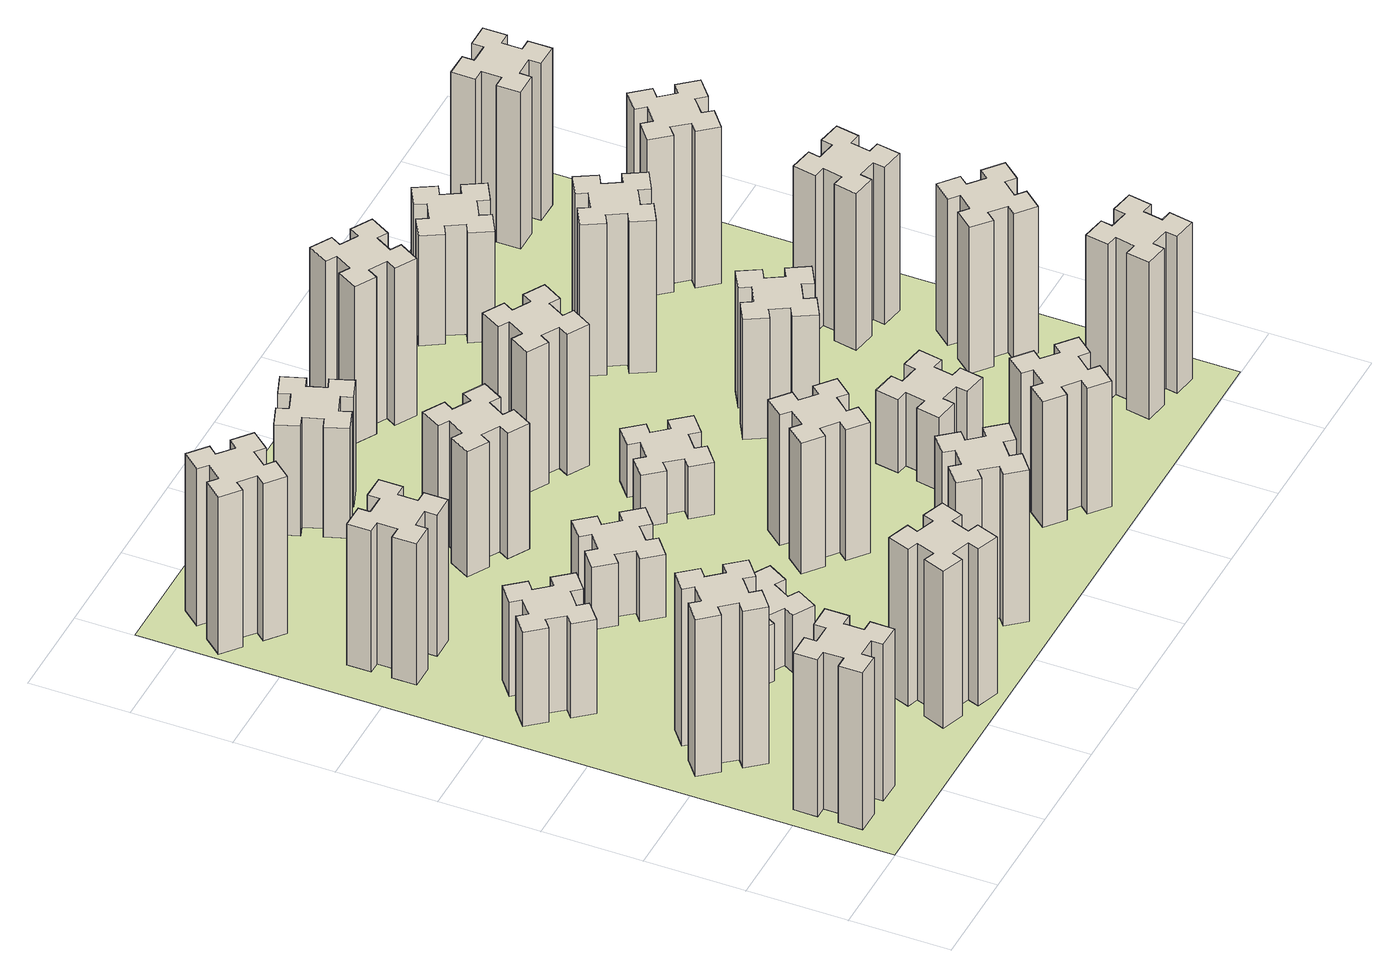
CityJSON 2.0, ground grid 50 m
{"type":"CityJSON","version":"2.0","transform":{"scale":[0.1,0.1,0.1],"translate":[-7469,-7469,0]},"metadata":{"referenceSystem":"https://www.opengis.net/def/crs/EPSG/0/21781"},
"CityObjects":{
"building1":{"type":"Building","attributes":{"class":"1000","function":"1000","usage":"1000","yearOfConstruction":2016,"roofType":"1000","measuredHeight":90,"storeysAboveGround":30,"storeysBelowGround":0},"geometry":[{"type":"Solid","lod":"1","boundaries":[[[[0,1,2,3,4,5,6,7,8,9,10,11,12,13,14,15,16,17,18,19]],[[17,16,20,21]],[[16,15,22,20]],[[15,14,23,22]],[[14,13,24,23]],[[13,12,25,24]],[[12,11,26,25]],[[11,10,27,26]],[[10,9,28,27]],[[9,8,29,28]],[[8,7,30,29]],[[7,6,31,30]],[[6,5,32,31]],[[5,4,33,32]],[[4,3,34,33]],[[3,2,35,34]],[[2,1,36,35]],[[1,0,37,36]],[[0,19,38,37]],[[19,18,39,38]],[[18,17,21,39]],[[24,25,26,27,28,29,30,31,32,33,34,35,36,37,38,39,21,20,22,23]]]]}]},
"building2":{"type":"Building","attributes":{"class":"1000","function":"1000","usage":"1000","yearOfConstruction":2016,"roofType":"1000","measuredHeight":90,"storeysAboveGround":30,"storeysBelowGround":0},"geometry":[{"type":"Solid","lod":"1","boundaries":[[[[40,41,42,43,44,45,46,47,48,49,50,51,52,53,54,55,56,57,58,59]],[[57,56,60,61]],[[56,55,62,60]],[[55,54,63,62]],[[54,53,64,63]],[[53,52,65,64]],[[52,51,66,65]],[[51,50,67,66]],[[50,49,68,67]],[[49,48,69,68]],[[48,47,70,69]],[[47,46,71,70]],[[46,45,72,71]],[[45,44,73,72]],[[44,43,74,73]],[[43,42,75,74]],[[42,41,76,75]],[[41,40,77,76]],[[40,59,78,77]],[[59,58,79,78]],[[58,57,61,79]],[[64,65,66,67,68,69,70,71,72,73,74,75,76,77,78,79,61,60,62,63]]]]}]},
"building3":{"type":"Building","attributes":{"class":"1000","function":"1000","usage":"1000","yearOfConstruction":2016,"roofType":"1000","measuredHeight":54,"storeysAboveGround":30,"storeysBelowGround":0},"geometry":[{"type":"Solid","lod":"1","boundaries":[[[[80,81,82,83,84,85,86,87,88,89,90,91,92,93,94,95,96,97,98,99]],[[97,96,100,101]],[[96,95,102,100]],[[95,94,103,102]],[[94,93,104,103]],[[93,92,105,104]],[[92,91,106,105]],[[91,90,107,106]],[[90,89,108,107]],[[89,88,109,108]],[[88,87,110,109]],[[87,86,111,110]],[[86,85,112,111]],[[85,84,113,112]],[[84,83,114,113]],[[83,82,115,114]],[[82,81,116,115]],[[81,80,117,116]],[[80,99,118,117]],[[99,98,119,118]],[[98,97,101,119]],[[104,105,106,107,108,109,110,111,112,113,114,115,116,117,118,119,101,100,102,103]]]]}]},
"building4":{"type":"Building","attributes":{"class":"1000","function":"1000","usage":"1000","yearOfConstruction":2016,"roofType":"1000","measuredHeight":81,"storeysAboveGround":30,"storeysBelowGround":0},"geometry":[{"type":"Solid","lod":"1","boundaries":[[[[120,121,122,123,124,125,126,127,128,129,130,131,132,133,134,135,136,137,138,139]],[[137,136,140,141]],[[136,135,142,140]],[[135,134,143,142]],[[134,133,144,143]],[[133,132,145,144]],[[132,131,146,145]],[[131,130,147,146]],[[130,129,148,147]],[[129,128,149,148]],[[128,127,150,149]],[[127,126,151,150]],[[126,125,152,151]],[[125,124,153,152]],[[124,123,154,153]],[[123,122,155,154]],[[122,121,156,155]],[[121,120,157,156]],[[120,139,158,157]],[[139,138,159,158]],[[138,137,141,159]],[[144,145,146,147,148,149,150,151,152,153,154,155,156,157,158,159,141,140,142,143]]]]}]},
"building5":{"type":"Building","attributes":{"class":"1000","function":"1000","usage":"1000","yearOfConstruction":2016,"roofType":"1000","measuredHeight":90,"storeysAboveGround":30,"storeysBelowGround":0},"geometry":[{"type":"Solid","lod":"1","boundaries":[[[[160,161,162,163,164,165,166,167,168,169,170,171,172,173,174,175,176,177,178,179]],[[177,176,180,181]],[[176,175,182,180]],[[175,174,183,182]],[[174,173,184,183]],[[173,172,185,184]],[[172,171,186,185]],[[171,170,187,186]],[[170,169,188,187]],[[169,168,189,188]],[[168,167,190,189]],[[167,166,191,190]],[[166,165,192,191]],[[165,164,193,192]],[[164,163,194,193]],[[163,162,195,194]],[[162,161,196,195]],[[161,160,197,196]],[[160,179,198,197]],[[179,178,199,198]],[[178,177,181,199]],[[184,185,186,187,188,189,190,191,192,193,194,195,196,197,198,199,181,180,182,183]]]]}]},
"building6":{"type":"Building","attributes":{"class":"1000","function":"1000","usage":"1000","yearOfConstruction":2016,"roofType":"1000","measuredHeight":90,"storeysAboveGround":30,"storeysBelowGround":0},"geometry":[{"type":"Solid","lod":"1","boundaries":[[[[200,201,202,203,204,205,206,207,208,209,210,211,212,213,214,215,216,217,218,219]],[[217,216,220,221]],[[216,215,222,220]],[[215,214,223,222]],[[214,213,224,223]],[[213,212,225,224]],[[212,211,226,225]],[[211,210,227,226]],[[210,209,228,227]],[[209,208,229,228]],[[208,207,230,229]],[[207,206,231,230]],[[206,205,232,231]],[[205,204,233,232]],[[204,203,234,233]],[[203,202,235,234]],[[202,201,236,235]],[[201,200,237,236]],[[200,219,238,237]],[[219,218,239,238]],[[218,217,221,239]],[[224,225,226,227,228,229,230,231,232,233,234,235,236,237,238,239,221,220,222,223]]]]}]},
"building7":{"type":"Building","attributes":{"class":"1000","function":"1000","usage":"1000","yearOfConstruction":2016,"roofType":"1000","measuredHeight":33,"storeysAboveGround":30,"storeysBelowGround":0},"geometry":[{"type":"Solid","lod":"1","boundaries":[[[[240,241,242,243,244,245,246,247,248,249,250,251,252,253,254,255,256,257,258,259]],[[257,256,260,261]],[[256,255,262,260]],[[255,254,263,262]],[[254,253,264,263]],[[253,252,265,264]],[[252,251,266,265]],[[251,250,267,266]],[[250,249,268,267]],[[249,248,269,268]],[[248,247,270,269]],[[247,246,271,270]],[[246,245,272,271]],[[245,244,273,272]],[[244,243,274,273]],[[243,242,275,274]],[[242,241,276,275]],[[241,240,277,276]],[[240,259,278,277]],[[259,258,279,278]],[[258,257,261,279]],[[264,265,266,267,268,269,270,271,272,273,274,275,276,277,278,279,261,260,262,263]]]]}]},
"building8":{"type":"Building","attributes":{"class":"1000","function":"1000","usage":"1000","yearOfConstruction":2016,"roofType":"1000","measuredHeight":36,"storeysAboveGround":30,"storeysBelowGround":0},"geometry":[{"type":"Solid","lod":"1","boundaries":[[[[280,281,282,283,284,285,286,287,288,289,290,291,292,293,294,295,296,297,298,299]],[[297,296,300,301]],[[296,295,302,300]],[[295,294,303,302]],[[294,293,304,303]],[[293,292,305,304]],[[292,291,306,305]],[[291,290,307,306]],[[290,289,308,307]],[[289,288,309,308]],[[288,287,310,309]],[[287,286,311,310]],[[286,285,312,311]],[[285,284,313,312]],[[284,283,314,313]],[[283,282,315,314]],[[282,281,316,315]],[[281,280,317,316]],[[280,299,318,317]],[[299,298,319,318]],[[298,297,301,319]],[[304,305,306,307,308,309,310,311,312,313,314,315,316,317,318,319,301,300,302,303]]]]}]},
"building9":{"type":"Building","attributes":{"class":"1000","function":"1000","usage":"1000","yearOfConstruction":2016,"roofType":"1000","measuredHeight":87,"storeysAboveGround":30,"storeysBelowGround":0},"geometry":[{"type":"Solid","lod":"1","boundaries":[[[[320,321,322,323,324,325,326,327,328,329,330,331,332,333,334,335,336,337,338,339]],[[337,336,340,341]],[[336,335,342,340]],[[335,334,343,342]],[[334,333,344,343]],[[333,332,345,344]],[[332,331,346,345]],[[331,330,347,346]],[[330,329,348,347]],[[329,328,349,348]],[[328,327,350,349]],[[327,326,351,350]],[[326,325,352,351]],[[325,324,353,352]],[[324,323,354,353]],[[323,322,355,354]],[[322,321,356,355]],[[321,320,357,356]],[[320,339,358,357]],[[339,338,359,358]],[[338,337,341,359]],[[344,345,346,347,348,349,350,351,352,353,354,355,356,357,358,359,341,340,342,343]]]]}]},
"building10":{"type":"Building","attributes":{"class":"1000","function":"1000","usage":"1000","yearOfConstruction":2016,"roofType":"1000","measuredHeight":72,"storeysAboveGround":30,"storeysBelowGround":0},"geometry":[{"type":"Solid","lod":"1","boundaries":[[[[360,361,362,363,364,365,366,367,368,369,370,371,372,373,374,375,376,377,378,379]],[[377,376,380,381]],[[376,375,382,380]],[[375,374,383,382]],[[374,373,384,383]],[[373,372,385,384]],[[372,371,386,385]],[[371,370,387,386]],[[370,369,388,387]],[[369,368,389,388]],[[368,367,390,389]],[[367,366,391,390]],[[366,365,392,391]],[[365,364,393,392]],[[364,363,394,393]],[[363,362,395,394]],[[362,361,396,395]],[[361,360,397,396]],[[360,379,398,397]],[[379,378,399,398]],[[378,377,381,399]],[[384,385,386,387,388,389,390,391,392,393,394,395,396,397,398,399,381,380,382,383]]]]}]},
"building11":{"type":"Building","attributes":{"class":"1000","function":"1000","usage":"1000","yearOfConstruction":2016,"roofType":"1000","measuredHeight":63,"storeysAboveGround":30,"storeysBelowGround":0},"geometry":[{"type":"Solid","lod":"1","boundaries":[[[[400,401,402,403,404,405,406,407,408,409,410,411,412,413,414,415,416,417,418,419]],[[417,416,420,421]],[[416,415,422,420]],[[415,414,423,422]],[[414,413,424,423]],[[413,412,425,424]],[[412,411,426,425]],[[411,410,427,426]],[[410,409,428,427]],[[409,408,429,428]],[[408,407,430,429]],[[407,406,431,430]],[[406,405,432,431]],[[405,404,433,432]],[[404,403,434,433]],[[403,402,435,434]],[[402,401,436,435]],[[401,400,437,436]],[[400,419,438,437]],[[419,418,439,438]],[[418,417,421,439]],[[424,425,426,427,428,429,430,431,432,433,434,435,436,437,438,439,421,420,422,423]]]]}]},
"building12":{"type":"Building","attributes":{"class":"1000","function":"1000","usage":"1000","yearOfConstruction":2016,"roofType":"1000","measuredHeight":75,"storeysAboveGround":30,"storeysBelowGround":0},"geometry":[{"type":"Solid","lod":"1","boundaries":[[[[440,441,442,443,444,445,446,447,448,449,450,451,452,453,454,455,456,457,458,459]],[[457,456,460,461]],[[456,455,462,460]],[[455,454,463,462]],[[454,453,464,463]],[[453,452,465,464]],[[452,451,466,465]],[[451,450,467,466]],[[450,449,468,467]],[[449,448,469,468]],[[448,447,470,469]],[[447,446,471,470]],[[446,445,472,471]],[[445,444,473,472]],[[444,443,474,473]],[[443,442,475,474]],[[442,441,476,475]],[[441,440,477,476]],[[440,459,478,477]],[[459,458,479,478]],[[458,457,461,479]],[[464,465,466,467,468,469,470,471,472,473,474,475,476,477,478,479,461,460,462,463]]]]}]},
"building13":{"type":"Building","attributes":{"class":"1000","function":"1000","usage":"1000","yearOfConstruction":2016,"roofType":"1000","measuredHeight":30,"storeysAboveGround":30,"storeysBelowGround":0},"geometry":[{"type":"Solid","lod":"1","boundaries":[[[[480,481,482,483,484,485,486,487,488,489,490,491,492,493,494,495,496,497,498,499]],[[497,496,500,501]],[[496,495,502,500]],[[495,494,503,502]],[[494,493,504,503]],[[493,492,505,504]],[[492,491,506,505]],[[491,490,507,506]],[[490,489,508,507]],[[489,488,509,508]],[[488,487,510,509]],[[487,486,511,510]],[[486,485,512,511]],[[485,484,513,512]],[[484,483,514,513]],[[483,482,515,514]],[[482,481,516,515]],[[481,480,517,516]],[[480,499,518,517]],[[499,498,519,518]],[[498,497,501,519]],[[504,505,506,507,508,509,510,511,512,513,514,515,516,517,518,519,501,500,502,503]]]]}]},
"building14":{"type":"Building","attributes":{"class":"1000","function":"1000","usage":"1000","yearOfConstruction":2016,"roofType":"1000","measuredHeight":81,"storeysAboveGround":30,"storeysBelowGround":0},"geometry":[{"type":"Solid","lod":"1","boundaries":[[[[520,521,522,523,524,525,526,527,528,529,530,531,532,533,534,535,536,537,538,539]],[[537,536,540,541]],[[536,535,542,540]],[[535,534,543,542]],[[534,533,544,543]],[[533,532,545,544]],[[532,531,546,545]],[[531,530,547,546]],[[530,529,548,547]],[[529,528,549,548]],[[528,527,550,549]],[[527,526,551,550]],[[526,525,552,551]],[[525,524,553,552]],[[524,523,554,553]],[[523,522,555,554]],[[522,521,556,555]],[[521,520,557,556]],[[520,539,558,557]],[[539,538,559,558]],[[538,537,541,559]],[[544,545,546,547,548,549,550,551,552,553,554,555,556,557,558,559,541,540,542,543]]]]}]},
"building15":{"type":"Building","attributes":{"class":"1000","function":"1000","usage":"1000","yearOfConstruction":2016,"roofType":"1000","measuredHeight":72,"storeysAboveGround":30,"storeysBelowGround":0},"geometry":[{"type":"Solid","lod":"1","boundaries":[[[[560,561,562,563,564,565,566,567,568,569,570,571,572,573,574,575,576,577,578,579]],[[577,576,580,581]],[[576,575,582,580]],[[575,574,583,582]],[[574,573,584,583]],[[573,572,585,584]],[[572,571,586,585]],[[571,570,587,586]],[[570,569,588,587]],[[569,568,589,588]],[[568,567,590,589]],[[567,566,591,590]],[[566,565,592,591]],[[565,564,593,592]],[[564,563,594,593]],[[563,562,595,594]],[[562,561,596,595]],[[561,560,597,596]],[[560,579,598,597]],[[579,578,599,598]],[[578,577,581,599]],[[584,585,586,587,588,589,590,591,592,593,594,595,596,597,598,599,581,580,582,583]]]]}]},
"building16":{"type":"Building","attributes":{"class":"1000","function":"1000","usage":"1000","yearOfConstruction":2016,"roofType":"1000","measuredHeight":90,"storeysAboveGround":30,"storeysBelowGround":0},"geometry":[{"type":"Solid","lod":"1","boundaries":[[[[600,601,602,603,604,605,606,607,608,609,610,611,612,613,614,615,616,617,618,619]],[[617,616,620,621]],[[616,615,622,620]],[[615,614,623,622]],[[614,613,624,623]],[[613,612,625,624]],[[612,611,626,625]],[[611,610,627,626]],[[610,609,628,627]],[[609,608,629,628]],[[608,607,630,629]],[[607,606,631,630]],[[606,605,632,631]],[[605,604,633,632]],[[604,603,634,633]],[[603,602,635,634]],[[602,601,636,635]],[[601,600,637,636]],[[600,619,638,637]],[[619,618,639,638]],[[618,617,621,639]],[[624,625,626,627,628,629,630,631,632,633,634,635,636,637,638,639,621,620,622,623]]]]}]},
"building17":{"type":"Building","attributes":{"class":"1000","function":"1000","usage":"1000","yearOfConstruction":2016,"roofType":"1000","measuredHeight":42,"storeysAboveGround":30,"storeysBelowGround":0},"geometry":[{"type":"Solid","lod":"1","boundaries":[[[[640,641,642,643,644,645,646,647,648,649,650,651,652,653,654,655,656,657,658,659]],[[657,656,660,661]],[[656,655,662,660]],[[655,654,663,662]],[[654,653,664,663]],[[653,652,665,664]],[[652,651,666,665]],[[651,650,667,666]],[[650,649,668,667]],[[649,648,669,668]],[[648,647,670,669]],[[647,646,671,670]],[[646,645,672,671]],[[645,644,673,672]],[[644,643,674,673]],[[643,642,675,674]],[[642,641,676,675]],[[641,640,677,676]],[[640,659,678,677]],[[659,658,679,678]],[[658,657,661,679]],[[664,665,666,667,668,669,670,671,672,673,674,675,676,677,678,679,661,660,662,663]]]]}]},
"building18":{"type":"Building","attributes":{"class":"1000","function":"1000","usage":"1000","yearOfConstruction":2016,"roofType":"1000","measuredHeight":69,"storeysAboveGround":30,"storeysBelowGround":0},"geometry":[{"type":"Solid","lod":"1","boundaries":[[[[680,681,682,683,684,685,686,687,688,689,690,691,692,693,694,695,696,697,698,699]],[[697,696,700,701]],[[696,695,702,700]],[[695,694,703,702]],[[694,693,704,703]],[[693,692,705,704]],[[692,691,706,705]],[[691,690,707,706]],[[690,689,708,707]],[[689,688,709,708]],[[688,687,710,709]],[[687,686,711,710]],[[686,685,712,711]],[[685,684,713,712]],[[684,683,714,713]],[[683,682,715,714]],[[682,681,716,715]],[[681,680,717,716]],[[680,699,718,717]],[[699,698,719,718]],[[698,697,701,719]],[[704,705,706,707,708,709,710,711,712,713,714,715,716,717,718,719,701,700,702,703]]]]}]},
"building19":{"type":"Building","attributes":{"class":"1000","function":"1000","usage":"1000","yearOfConstruction":2016,"roofType":"1000","measuredHeight":87,"storeysAboveGround":30,"storeysBelowGround":0},"geometry":[{"type":"Solid","lod":"1","boundaries":[[[[720,721,722,723,724,725,726,727,728,729,730,731,732,733,734,735,736,737,738,739]],[[737,736,740,741]],[[736,735,742,740]],[[735,734,743,742]],[[734,733,744,743]],[[733,732,745,744]],[[732,731,746,745]],[[731,730,747,746]],[[730,729,748,747]],[[729,728,749,748]],[[728,727,750,749]],[[727,726,751,750]],[[726,725,752,751]],[[725,724,753,752]],[[724,723,754,753]],[[723,722,755,754]],[[722,721,756,755]],[[721,720,757,756]],[[720,739,758,757]],[[739,738,759,758]],[[738,737,741,759]],[[744,745,746,747,748,749,750,751,752,753,754,755,756,757,758,759,741,740,742,743]]]]}]},
"building20":{"type":"Building","attributes":{"class":"1000","function":"1000","usage":"1000","yearOfConstruction":2016,"roofType":"1000","measuredHeight":90,"storeysAboveGround":30,"storeysBelowGround":0},"geometry":[{"type":"Solid","lod":"1","boundaries":[[[[760,761,762,763,764,765,766,767,768,769,770,771,772,773,774,775,776,777,778,779]],[[777,776,780,781]],[[776,775,782,780]],[[775,774,783,782]],[[774,773,784,783]],[[773,772,785,784]],[[772,771,786,785]],[[771,770,787,786]],[[770,769,788,787]],[[769,768,789,788]],[[768,767,790,789]],[[767,766,791,790]],[[766,765,792,791]],[[765,764,793,792]],[[764,763,794,793]],[[763,762,795,794]],[[762,761,796,795]],[[761,760,797,796]],[[760,779,798,797]],[[779,778,799,798]],[[778,777,781,799]],[[784,785,786,787,788,789,790,791,792,793,794,795,796,797,798,799,781,780,782,783]]]]}]},
"building21":{"type":"Building","attributes":{"class":"1000","function":"1000","usage":"1000","yearOfConstruction":2016,"roofType":"1000","measuredHeight":63,"storeysAboveGround":30,"storeysBelowGround":0},"geometry":[{"type":"Solid","lod":"1","boundaries":[[[[800,801,802,803,804,805,806,807,808,809,810,811,812,813,814,815,816,817,818,819]],[[817,816,820,821]],[[816,815,822,820]],[[815,814,823,822]],[[814,813,824,823]],[[813,812,825,824]],[[812,811,826,825]],[[811,810,827,826]],[[810,809,828,827]],[[809,808,829,828]],[[808,807,830,829]],[[807,806,831,830]],[[806,805,832,831]],[[805,804,833,832]],[[804,803,834,833]],[[803,802,835,834]],[[802,801,836,835]],[[801,800,837,836]],[[800,819,838,837]],[[819,818,839,838]],[[818,817,821,839]],[[824,825,826,827,828,829,830,831,832,833,834,835,836,837,838,839,821,820,822,823]]]]}]},
"building22":{"type":"Building","attributes":{"class":"1000","function":"1000","usage":"1000","yearOfConstruction":2016,"roofType":"1000","measuredHeight":84,"storeysAboveGround":30,"storeysBelowGround":0},"geometry":[{"type":"Solid","lod":"1","boundaries":[[[[840,841,842,843,844,845,846,847,848,849,850,851,852,853,854,855,856,857,858,859]],[[857,856,860,861]],[[856,855,862,860]],[[855,854,863,862]],[[854,853,864,863]],[[853,852,865,864]],[[852,851,866,865]],[[851,850,867,866]],[[850,849,868,867]],[[849,848,869,868]],[[848,847,870,869]],[[847,846,871,870]],[[846,845,872,871]],[[845,844,873,872]],[[844,843,874,873]],[[843,842,875,874]],[[842,841,876,875]],[[841,840,877,876]],[[840,859,878,877]],[[859,858,879,878]],[[858,857,861,879]],[[864,865,866,867,868,869,870,871,872,873,874,875,876,877,878,879,861,860,862,863]]]]}]},
"building23":{"type":"Building","attributes":{"class":"1000","function":"1000","usage":"1000","yearOfConstruction":2016,"roofType":"1000","measuredHeight":90,"storeysAboveGround":30,"storeysBelowGround":0},"geometry":[{"type":"Solid","lod":"1","boundaries":[[[[880,881,882,883,884,885,886,887,888,889,890,891,892,893,894,895,896,897,898,899]],[[897,896,900,901]],[[896,895,902,900]],[[895,894,903,902]],[[894,893,904,903]],[[893,892,905,904]],[[892,891,906,905]],[[891,890,907,906]],[[890,889,908,907]],[[889,888,909,908]],[[888,887,910,909]],[[887,886,911,910]],[[886,885,912,911]],[[885,884,913,912]],[[884,883,914,913]],[[883,882,915,914]],[[882,881,916,915]],[[881,880,917,916]],[[880,899,918,917]],[[899,898,919,918]],[[898,897,901,919]],[[904,905,906,907,908,909,910,911,912,913,914,915,916,917,918,919,901,900,902,903]]]]}]},
"building24":{"type":"Building","attributes":{"class":"1000","function":"1000","usage":"1000","yearOfConstruction":2016,"roofType":"1000","measuredHeight":90,"storeysAboveGround":30,"storeysBelowGround":0},"geometry":[{"type":"Solid","lod":"1","boundaries":[[[[920,921,922,923,924,925,926,927,928,929,930,931,932,933,934,935,936,937,938,939]],[[937,936,940,941]],[[936,935,942,940]],[[935,934,943,942]],[[934,933,944,943]],[[933,932,945,944]],[[932,931,946,945]],[[931,930,947,946]],[[930,929,948,947]],[[929,928,949,948]],[[928,927,950,949]],[[927,926,951,950]],[[926,925,952,951]],[[925,924,953,952]],[[924,923,954,953]],[[923,922,955,954]],[[922,921,956,955]],[[921,920,957,956]],[[920,939,958,957]],[[939,938,959,958]],[[938,937,941,959]],[[944,945,946,947,948,949,950,951,952,953,954,955,956,957,958,959,941,940,942,943]]]]}]},
"building25":{"type":"Building","attributes":{"class":"1000","function":"1000","usage":"1000","yearOfConstruction":2016,"roofType":"1000","measuredHeight":90,"storeysAboveGround":30,"storeysBelowGround":0},"geometry":[{"type":"Solid","lod":"1","boundaries":[[[[960,961,962,963,964,965,966,967,968,969,970,971,972,973,974,975,976,977,978,979]],[[977,976,980,981]],[[976,975,982,980]],[[975,974,983,982]],[[974,973,984,983]],[[973,972,985,984]],[[972,971,986,985]],[[971,970,987,986]],[[970,969,988,987]],[[969,968,989,988]],[[968,967,990,989]],[[967,966,991,990]],[[966,965,992,991]],[[965,964,993,992]],[[964,963,994,993]],[[963,962,995,994]],[[962,961,996,995]],[[961,960,997,996]],[[960,979,998,997]],[[979,978,999,998]],[[978,977,981,999]],[[984,985,986,987,988,989,990,991,992,993,994,995,996,997,998,999,981,980,982,983]]]]}]},
"landuse1":{"type":"LandUse","attributes":{"name":"plot1","function":"1010"},"geometry":[{"type":"MultiSurface","lod":"1","boundaries":[[[1000,1001,1002,1003]]]}]}
},
"vertices":[
[165,425,0],[165,325,0],[105,325,0],[105,205,0],[225,205,0],[225,265,0],[325,265,0],[325,205,0],[445,205,0],[445,325,0],[385,325,0],[385,425,0],[445,425,0],[445,545,0],[325,545,0],[325,485,0],[225,485,0],[225,545,0],[105,545,0],[105,425,0],[225,485,900],[225,545,900],[325,485,900],[325,545,900],[445,545,900],[445,425,900],[385,425,900],[385,325,900],[445,325,900],[445,205,900],[325,205,900],[325,265,900],[225,265,900],[225,205,900],[105,205,900],[105,325,900],[165,325,900],[165,425,900],[105,425,900],[105,545,900],
[492,1048,0],[427,1124,0],[473,1163,0],[396,1255,0],[304,1178,0],[343,1132,0],[266,1067,0],[228,1113,0],[136,1036,0],[213,944,0],[259,983,0],[323,906,0],[277,868,0],[354,776,0],[446,853,0],[408,899,0],[484,963,0],[523,917,0],[615,994,0],[538,1086,0],[484,963,900],[523,917,900],[408,899,900],[446,853,900],[354,776,900],[277,868,900],[323,906,900],[259,983,900],[213,944,900],[136,1036,900],[228,1113,900],[266,1067,900],[343,1132,900],[304,1178,900],[396,1255,900],[473,1163,900],[427,1124,900],[492,1048,900],[538,1086,900],[615,994,900],
[492,1888,0],[427,1964,0],[473,2003,0],[396,2095,0],[304,2018,0],[343,1972,0],[266,1907,0],[228,1953,0],[136,1876,0],[213,1784,0],[259,1823,0],[323,1746,0],[277,1708,0],[354,1616,0],[446,1693,0],[408,1739,0],[484,1803,0],[523,1757,0],[615,1834,0],[538,1926,0],[484,1803,540],[523,1757,540],[408,1739,540],[446,1693,540],[354,1616,540],[277,1708,540],[323,1746,540],[259,1823,540],[213,1784,540],[136,1876,540],[228,1953,540],[266,1907,540],[343,1972,540],[304,2018,540],[396,2095,540],[473,2003,540],[427,1964,540],[492,1888,540],[538,1926,540],[615,1834,540],
[485,2545,0],[485,2645,0],[545,2645,0],[545,2765,0],[425,2765,0],[425,2705,0],[325,2705,0],[325,2765,0],[205,2765,0],[205,2645,0],[265,2645,0],[265,2545,0],[205,2545,0],[205,2425,0],[325,2425,0],[325,2485,0],[425,2485,0],[425,2425,0],[545,2425,0],[545,2545,0],[425,2485,810],[425,2425,810],[325,2485,810],[325,2425,810],[205,2425,810],[205,2545,810],[265,2545,810],[265,2645,810],[205,2645,810],[205,2765,810],[325,2765,810],[325,2705,810],[425,2705,810],[425,2765,810],[545,2765,810],[545,2645,810],[485,2645,810],[485,2545,810],[545,2545,810],[545,2425,810],
[1029,360,0],[995,266,0],[939,287,0],[897,174,0],[1010,133,0],[1031,189,0],[1125,155,0],[1104,99,0],[1217,57,0],[1258,170,0],[1202,191,0],[1236,285,0],[1292,264,0],[1333,377,0],[1220,418,0],[1200,362,0],[1106,396,0],[1127,452,0],[1014,493,0],[973,380,0],[1106,396,900],[1127,452,900],[1200,362,900],[1220,418,900],[1333,377,900],[1292,264,900],[1236,285,900],[1202,191,900],[1258,170,900],[1217,57,900],[1104,99,900],[1125,155,900],[1031,189,900],[1010,133,900],[897,174,900],[939,287,900],[995,266,900],[1029,360,900],[973,380,900],[1014,493,900],
[384,3387,0],[308,3452,0],[346,3498,0],[254,3575,0],[177,3483,0],[223,3444,0],[159,3368,0],[113,3406,0],[36,3314,0],[128,3237,0],[166,3283,0],[243,3219,0],[204,3173,0],[296,3096,0],[373,3188,0],[327,3226,0],[392,3303,0],[438,3264,0],[515,3356,0],[423,3433,0],[392,3303,900],[438,3264,900],[327,3226,900],[373,3188,900],[296,3096,900],[204,3173,900],[243,3219,900],[166,3283,900],[128,3237,900],[36,3314,900],[113,3406,900],[159,3368,900],[223,3444,900],[177,3483,900],[254,3575,900],[346,3498,900],[308,3452,900],[384,3387,900],[423,3433,900],[515,3356,900],
[1086,1017,0],[1136,1104,0],[1188,1074,0],[1248,1178,0],[1144,1238,0],[1114,1186,0],[1027,1236,0],[1057,1288,0],[953,1348,0],[893,1244,0],[945,1214,0],[895,1127,0],[843,1157,0],[783,1053,0],[887,993,0],[917,1045,0],[1004,995,0],[974,943,0],[1078,883,0],[1138,987,0],[1004,995,330],[974,943,330],[917,1045,330],[887,993,330],[783,1053,330],[843,1157,330],[895,1127,330],[945,1214,330],[893,1244,330],[953,1348,330],[1057,1288,330],[1027,1236,330],[1114,1186,330],[1144,1238,330],[1248,1178,330],[1188,1074,330],[1136,1104,330],[1086,1017,330],[1138,987,330],[1078,883,330],
[1083,1972,0],[1006,1907,0],[968,1953,0],[876,1876,0],[953,1784,0],[999,1823,0],[1063,1746,0],[1017,1708,0],[1094,1616,0],[1186,1693,0],[1148,1739,0],[1224,1803,0],[1263,1757,0],[1355,1834,0],[1278,1926,0],[1232,1888,0],[1167,1964,0],[1213,2003,0],[1136,2095,0],[1044,2018,0],[1167,1964,360],[1213,2003,360],[1232,1888,360],[1278,1926,360],[1355,1834,360],[1263,1757,360],[1224,1803,360],[1148,1739,360],[1186,1693,360],[1094,1616,360],[1017,1708,360],[1063,1746,360],[999,1823,360],[953,1784,360],[876,1876,360],[968,1953,360],[1006,1907,360],[1083,1972,360],[1044,2018,360],[1136,2095,360],
[1639,343,0],[1703,266,0],[1657,228,0],[1734,136,0],[1826,213,0],[1788,259,0],[1864,323,0],[1903,277,0],[1995,354,0],[1918,446,0],[1872,408,0],[1807,484,0],[1853,523,0],[1776,615,0],[1684,538,0],[1723,492,0],[1646,427,0],[1608,473,0],[1516,396,0],[1593,304,0],[1646,427,870],[1608,473,870],[1723,492,870],[1684,538,870],[1776,615,870],[1853,523,870],[1807,484,870],[1872,408,870],[1918,446,870],[1995,354,870],[1903,277,870],[1864,323,870],[1788,259,870],[1826,213,870],[1734,136,870],[1657,228,870],[1703,266,870],[1639,343,870],[1593,304,870],[1516,396,870],
[1314,2666,0],[1227,2716,0],[1257,2768,0],[1153,2828,0],[1093,2724,0],[1145,2694,0],[1095,2607,0],[1043,2637,0],[983,2533,0],[1087,2473,0],[1117,2525,0],[1204,2475,0],[1174,2423,0],[1278,2363,0],[1338,2467,0],[1286,2497,0],[1336,2584,0],[1388,2554,0],[1448,2658,0],[1344,2718,0],[1336,2584,720],[1388,2554,720],[1286,2497,720],[1338,2467,720],[1278,2363,720],[1174,2423,720],[1204,2475,720],[1117,2525,720],[1087,2473,720],[983,2533,720],[1043,2637,720],[1095,2607,720],[1145,2694,720],[1093,2724,720],[1153,2828,720],[1257,2768,720],[1227,2716,720],[1314,2666,720],[1344,2718,720],[1448,2658,720],
[1125,3456,0],[1031,3422,0],[1010,3478,0],[897,3437,0],[939,3324,0],[995,3345,0],[1029,3251,0],[973,3230,0],[1014,3117,0],[1127,3159,0],[1106,3215,0],[1200,3249,0],[1220,3193,0],[1333,3234,0],[1292,3347,0],[1236,3326,0],[1202,3420,0],[1258,3440,0],[1217,3553,0],[1104,3512,0],[1202,3420,630],[1258,3440,630],[1236,3326,630],[1292,3347,630],[1333,3234,630],[1220,3193,630],[1200,3249,630],[1106,3215,630],[1127,3159,630],[1014,3117,630],[973,3230,630],[1029,3251,630],[995,3345,630],[939,3324,630],[897,3437,630],[1010,3478,630],[1031,3422,630],[1125,3456,630],[1104,3512,630],[1217,3553,630],
[1803,1324,0],[1739,1248,0],[1693,1286,0],[1616,1194,0],[1708,1117,0],[1746,1163,0],[1823,1099,0],[1784,1053,0],[1876,976,0],[1953,1068,0],[1907,1106,0],[1972,1183,0],[2018,1144,0],[2095,1236,0],[2003,1313,0],[1964,1267,0],[1888,1332,0],[1926,1378,0],[1834,1455,0],[1757,1363,0],[1888,1332,750],[1926,1378,750],[1964,1267,750],[2003,1313,750],[2095,1236,750],[2018,1144,750],[1972,1183,750],[1907,1106,750],[1953,1068,750],[1876,976,750],[1784,1053,750],[1823,1099,750],[1746,1163,750],[1708,1117,750],[1616,1194,750],[1693,1286,750],[1739,1248,750],[1803,1324,750],[1757,1363,750],[1834,1455,750],
[1972,1988,0],[1907,2064,0],[1953,2103,0],[1876,2195,0],[1784,2118,0],[1823,2072,0],[1746,2007,0],[1708,2053,0],[1616,1976,0],[1693,1884,0],[1739,1923,0],[1803,1846,0],[1757,1808,0],[1834,1716,0],[1926,1793,0],[1888,1839,0],[1964,1903,0],[2003,1857,0],[2095,1934,0],[2018,2026,0],[1964,1903,300],[2003,1857,300],[1888,1839,300],[1926,1793,300],[1834,1716,300],[1757,1808,300],[1803,1846,300],[1739,1923,300],[1693,1884,300],[1616,1976,300],[1708,2053,300],[1746,2007,300],[1823,2072,300],[1784,2118,300],[1876,2195,300],[1953,2103,300],[1907,2064,300],[1972,1988,300],[2018,2026,300],[2095,1934,300],
[1926,2497,0],[1976,2584,0],[2028,2554,0],[2088,2658,0],[1984,2718,0],[1954,2666,0],[1867,2716,0],[1897,2768,0],[1793,2828,0],[1733,2724,0],[1785,2694,0],[1735,2607,0],[1683,2637,0],[1623,2533,0],[1727,2473,0],[1757,2525,0],[1844,2475,0],[1814,2423,0],[1918,2363,0],[1978,2467,0],[1844,2475,810],[1814,2423,810],[1757,2525,810],[1727,2473,810],[1623,2533,810],[1683,2637,810],[1735,2607,810],[1785,2694,810],[1733,2724,810],[1793,2828,810],[1897,2768,810],[1867,2716,810],[1954,2666,810],[1984,2718,810],[2088,2658,810],[2028,2554,810],[1976,2584,810],[1926,2497,810],[1978,2467,810],[1918,2363,810],
[2486,323,0],[2563,259,0],[2524,213,0],[2616,136,0],[2693,228,0],[2647,266,0],[2712,343,0],[2758,304,0],[2835,396,0],[2743,473,0],[2704,427,0],[2628,492,0],[2666,538,0],[2574,615,0],[2497,523,0],[2543,484,0],[2479,408,0],[2433,446,0],[2356,354,0],[2448,277,0],[2479,408,720],[2433,446,720],[2543,484,720],[2497,523,720],[2574,615,720],[2666,538,720],[2628,492,720],[2704,427,720],[2743,473,720],[2835,396,720],[2758,304,720],[2712,343,720],[2647,266,720],[2693,228,720],[2616,136,720],[2524,213,720],[2563,259,720],[2486,323,720],[2448,277,720],[2356,354,720],
[1757,3365,0],[1844,3315,0],[1814,3263,0],[1918,3203,0],[1978,3307,0],[1926,3337,0],[1976,3424,0],[2028,3394,0],[2088,3498,0],[1984,3558,0],[1954,3506,0],[1867,3556,0],[1897,3608,0],[1793,3668,0],[1733,3564,0],[1785,3534,0],[1735,3447,0],[1683,3477,0],[1623,3373,0],[1727,3313,0],[1735,3447,900],[1683,3477,900],[1785,3534,900],[1733,3564,900],[1793,3668,900],[1897,3608,900],[1867,3556,900],[1954,3506,900],[1984,3558,900],[2088,3498,900],[2028,3394,900],[1976,3424,900],[1926,3337,900],[1978,3307,900],[1918,3203,900],[1814,3263,900],[1844,3315,900],[1757,3365,900],[1727,3313,900],[1623,3373,900],
[2695,947,0],[2712,1045,0],[2771,1035,0],[2792,1153,0],[2674,1174,0],[2664,1115,0],[2565,1132,0],[2576,1191,0],[2457,1212,0],[2437,1094,0],[2496,1084,0],[2478,985,0],[2419,996,0],[2398,877,0],[2517,857,0],[2527,916,0],[2625,898,0],[2615,839,0],[2733,818,0],[2754,937,0],[2625,898,420],[2615,839,420],[2527,916,420],[2517,857,420],[2398,877,420],[2419,996,420],[2478,985,420],[2496,1084,420],[2437,1094,420],[2457,1212,420],[2576,1191,420],[2565,1132,420],[2664,1115,420],[2674,1174,420],[2792,1153,420],[2771,1035,420],[2712,1045,420],[2695,947,420],[2754,937,420],[2733,818,420],
[2716,1767,0],[2666,1854,0],[2718,1884,0],[2658,1988,0],[2554,1928,0],[2584,1876,0],[2497,1826,0],[2467,1878,0],[2363,1818,0],[2423,1714,0],[2475,1744,0],[2525,1657,0],[2473,1627,0],[2533,1523,0],[2637,1583,0],[2607,1635,0],[2694,1685,0],[2724,1633,0],[2828,1693,0],[2768,1797,0],[2694,1685,690],[2724,1633,690],[2607,1635,690],[2637,1583,690],[2533,1523,690],[2473,1627,690],[2525,1657,690],[2475,1744,690],[2423,1714,690],[2363,1818,690],[2467,1878,690],[2497,1826,690],[2584,1876,690],[2554,1928,690],[2658,1988,690],[2718,1884,690],[2666,1854,690],[2716,1767,690],[2768,1797,690],[2828,1693,690],
[2707,2475,0],[2794,2525,0],[2824,2473,0],[2928,2533,0],[2868,2637,0],[2816,2607,0],[2766,2694,0],[2818,2724,0],[2758,2828,0],[2654,2768,0],[2684,2716,0],[2597,2666,0],[2567,2718,0],[2463,2658,0],[2523,2554,0],[2575,2584,0],[2625,2497,0],[2573,2467,0],[2633,2363,0],[2737,2423,0],[2625,2497,870],[2573,2467,870],[2575,2584,870],[2523,2554,870],[2463,2658,870],[2567,2718,870],[2597,2666,870],[2684,2716,870],[2654,2768,870],[2758,2828,870],[2818,2724,870],[2766,2694,870],[2816,2607,870],[2868,2637,870],[2928,2533,870],[2824,2473,870],[2794,2525,870],[2707,2475,870],[2737,2423,870],[2633,2363,870],
[3504,475,0],[3405,492,0],[3416,551,0],[3297,572,0],[3277,454,0],[3336,444,0],[3318,345,0],[3259,356,0],[3238,237,0],[3357,217,0],[3367,276,0],[3465,258,0],[3455,199,0],[3573,178,0],[3594,297,0],[3535,307,0],[3552,405,0],[3611,395,0],[3632,513,0],[3514,534,0],[3552,405,900],[3611,395,900],[3535,307,900],[3594,297,900],[3573,178,900],[3455,199,900],[3465,258,900],[3367,276,900],[3357,217,900],[3238,237,900],[3259,356,900],[3318,345,900],[3336,444,900],[3277,454,900],[3297,572,900],[3416,551,900],[3405,492,900],[3504,475,900],[3514,534,900],[3632,513,900],
[2716,3347,0],[2666,3434,0],[2718,3464,0],[2658,3568,0],[2554,3508,0],[2584,3456,0],[2497,3406,0],[2467,3458,0],[2363,3398,0],[2423,3294,0],[2475,3324,0],[2525,3237,0],[2473,3207,0],[2533,3103,0],[2637,3163,0],[2607,3215,0],[2694,3265,0],[2724,3213,0],[2828,3273,0],[2768,3377,0],[2694,3265,630],[2724,3213,630],[2607,3215,630],[2637,3163,630],[2533,3103,630],[2473,3207,630],[2525,3237,630],[2475,3324,630],[2423,3294,630],[2363,3398,630],[2467,3458,630],[2497,3406,630],[2584,3456,630],[2554,3508,630],[2658,3568,630],[2718,3464,630],[2666,3434,630],[2716,3347,630],[2768,3377,630],[2828,3273,630],
[3487,1006,0],[3552,1083,0],[3598,1044,0],[3675,1136,0],[3583,1213,0],[3544,1167,0],[3468,1232,0],[3506,1278,0],[3414,1355,0],[3337,1263,0],[3383,1224,0],[3319,1148,0],[3273,1186,0],[3196,1094,0],[3288,1017,0],[3326,1063,0],[3403,999,0],[3364,953,0],[3456,876,0],[3533,968,0],[3403,999,840],[3364,953,840],[3326,1063,840],[3288,1017,840],[3196,1094,840],[3273,1186,840],[3319,1148,840],[3383,1224,840],[3337,1263,840],[3414,1355,840],[3506,1278,840],[3468,1232,840],[3544,1167,840],[3583,1213,840],[3675,1136,840],[3598,1044,840],[3552,1083,840],[3487,1006,840],[3533,968,840],[3456,876,840],
[3267,1656,0],[3365,1638,0],[3355,1579,0],[3473,1558,0],[3494,1677,0],[3435,1687,0],[3452,1785,0],[3511,1775,0],[3532,1893,0],[3414,1914,0],[3404,1855,0],[3305,1872,0],[3316,1931,0],[3197,1952,0],[3177,1834,0],[3236,1824,0],[3218,1725,0],[3159,1736,0],[3138,1617,0],[3257,1597,0],[3218,1725,900],[3159,1736,900],[3236,1824,900],[3177,1834,900],[3197,1952,900],[3316,1931,900],[3305,1872,900],[3404,1855,900],[3414,1914,900],[3532,1893,900],[3511,1775,900],[3452,1785,900],[3435,1687,900],[3494,1677,900],[3473,1558,900],[3355,1579,900],[3365,1638,900],[3267,1656,900],[3257,1597,900],[3138,1617,900],
[3219,2563,0],[3283,2486,0],[3237,2448,0],[3314,2356,0],[3406,2433,0],[3368,2479,0],[3444,2543,0],[3483,2497,0],[3575,2574,0],[3498,2666,0],[3452,2628,0],[3387,2704,0],[3433,2743,0],[3356,2835,0],[3264,2758,0],[3303,2712,0],[3226,2647,0],[3188,2693,0],[3096,2616,0],[3173,2524,0],[3226,2647,900],[3188,2693,900],[3303,2712,900],[3264,2758,900],[3356,2835,900],[3433,2743,900],[3387,2704,900],[3452,2628,900],[3498,2666,900],[3575,2574,900],[3483,2497,900],[3444,2543,900],[3368,2479,900],[3406,2433,900],[3314,2356,900],[3237,2448,900],[3283,2486,900],[3219,2563,900],[3173,2524,900],[3096,2616,900],
[3285,3325,0],[3385,3325,0],[3385,3265,0],[3505,3265,0],[3505,3385,0],[3445,3385,0],[3445,3485,0],[3505,3485,0],[3505,3605,0],[3385,3605,0],[3385,3545,0],[3285,3545,0],[3285,3605,0],[3165,3605,0],[3165,3485,0],[3225,3485,0],[3225,3385,0],[3165,3385,0],[3165,3265,0],[3285,3265,0],[3225,3385,900],[3165,3385,900],[3225,3485,900],[3165,3485,900],[3165,3605,900],[3285,3605,900],[3285,3545,900],[3385,3545,900],[3385,3605,900],[3505,3605,900],[3505,3485,900],[3445,3485,900],[3445,3385,900],[3505,3385,900],[3505,3265,900],[3385,3265,900],[3385,3325,900],[3285,3325,900],[3285,3265,900],[3165,3265,900],
[5,3705,0],[3705,3705,0],[3705,5,0],[5,5,0]
]}
